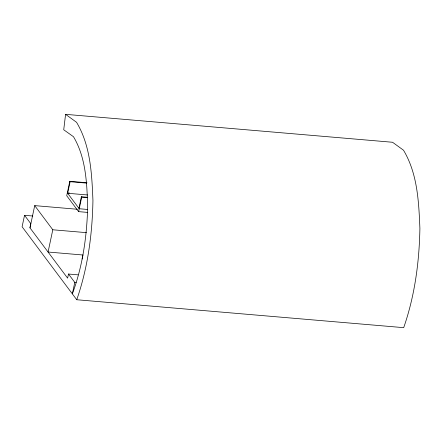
<?xml version="1.0" encoding="UTF-8"?>
<svg xmlns="http://www.w3.org/2000/svg" width="442" height="442" viewBox="0 0 442 442"><rect width="100%" height="100%" fill="white"/><g stroke="black" fill="none" stroke-linecap="round" stroke-linejoin="round"><path stroke-width="0.66" d="M65.582 114.34L63.725 129.771L73.494 136.722C85.975 157.794 86.875 182.877 87.687 206.712C86.87 236.337 82.759 265.996 72.344 293.869L74.781 282.416L68.499 274.023L67.62 278.145L29.94 227.818L30.813 223.696L24.537 215.309L22.1 226.763L76.742 299.737L403.701 327.66C414.806 295.748 419.287 262.062 419.9 228.381C418.789 201.74 417.546 173.728 403.518 150.219L392.54 142.263L65.582 114.34L76.56 122.301C90.588 145.805 91.831 173.817 92.942 200.458C92.328 234.138 87.847 267.824 76.742 299.737M29.979 227.868L34.708 205.618L77.295 209.259M34.708 205.618L52.797 229.779L48.068 252.028L83.096 255.017M86.991 182.75L69.797 181.286L66.725 195.745L78.621 211.635L87.56 212.398M69.797 181.286L70.112 181.706L67.654 193.27L87.599 194.977M78.919 208.32L81.383 196.751L87.571 197.281M78.621 211.635L81.693 197.171L81.383 196.751M82.102 259.018L82.831 255.664M70.112 181.706L86.615 183.115M69.405 193.027L67.339 192.856L79.234 208.74L87.488 209.447M81.693 197.171L87.196 197.64M24.537 215.309L32.78 216.016M52.797 229.779L86.45 232.652M68.499 274.023L78.112 274.847M74.781 282.416L76.151 282.532"/></g></svg>
